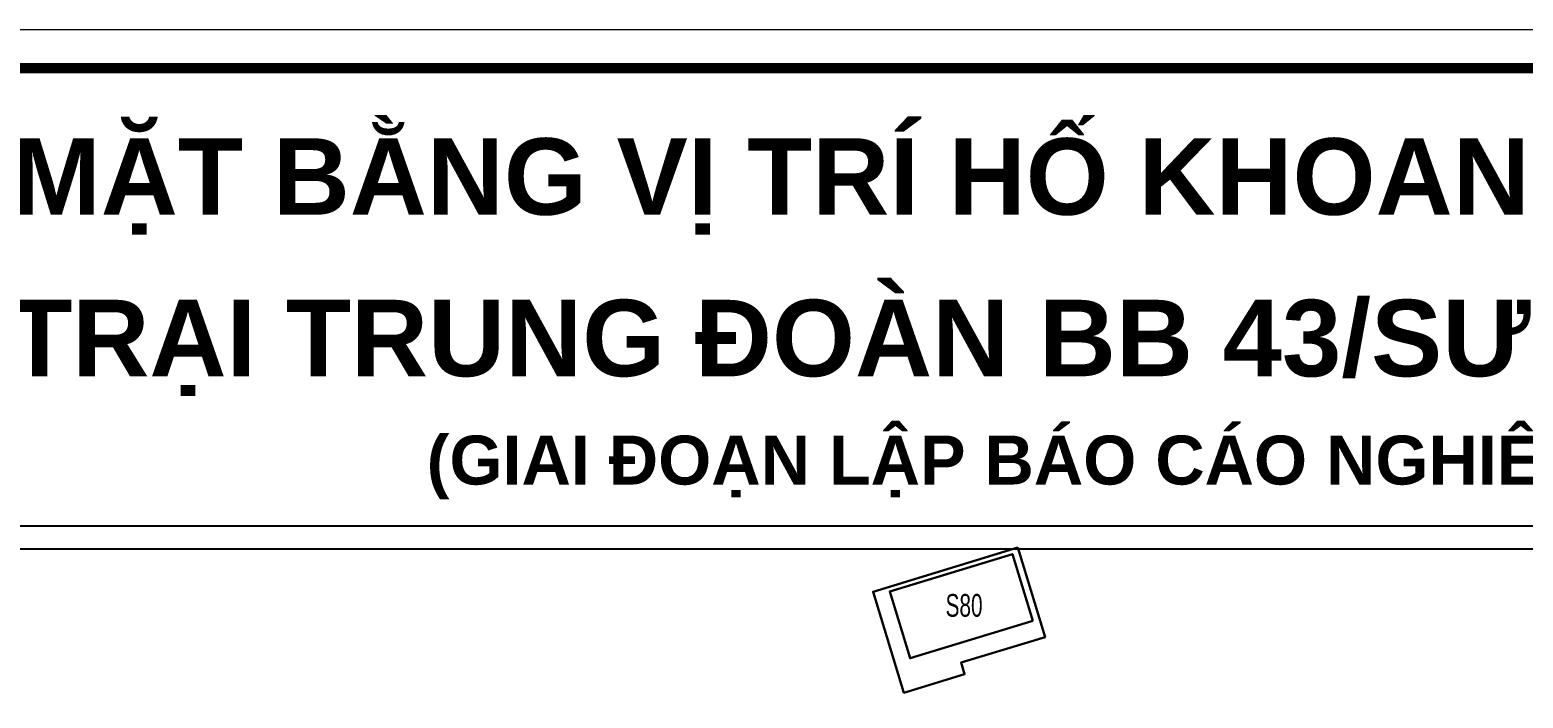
# Model space of a CAD drawing. Header units: inches. Extents: x 496359 to 501064, y 2374078 to 2377203.
# Drawn here: x 496846.4 to 497142.8, y 2376963 to 2377095.6 of the extents above; entities that cross this region are included whole.
import ezdxf
from ezdxf.enums import TextEntityAlignment as Align

# ---------------------------------------------------------------- set-up
doc = ezdxf.new("R2010")
doc.units = ezdxf.units.IN
doc.header["$MEASUREMENT"] = 0
for name, color, linetype, lineweight in [('EG Text2', 7, 'Continuous', 18), ('ISO', 252, 'Continuous', 20), ('khung ten QH', 7, 'Continuous', 20), ('Khungbo', 32, 'Continuous', 25), ('LC Net dam 1', 30, 'Continuous', 30)]:
    doc.layers.add(name, color=color, linetype=linetype, lineweight=lineweight)
doc.layers.add('ghichu', color=7, linetype='Continuous')
doc.styles.add('EG Hai', font='')
doc.styles.add('THANG2', font='')
doc.styles.get('EG Hai').set_extended_font_data('.VnArial NarrowH')
doc.styles.get('THANG2').set_extended_font_data('.VnHelvetInsH', bold=True)

msp = doc.modelspace()

# ---------------------------------------------------------------- linework, layer by layer
at = {"color": 0}
for points in [[(497794.67, 2376997.12), (496366.92, 2376997.12)], [(497794.67, 2376992.58), (496366.92, 2376992.58)]]:
    msp.add_lwpolyline(points, dxfattribs=at)
at = {"layer": 'khung ten QH'}
msp.add_lwpolyline([(496359.34, 2377095.58), (496359.34, 2376074.98), (497802.25, 2376074.98), (497802.25, 2377095.58)], close=True, dxfattribs=at)
at = {"layer": 'Khungbo', "color": 0, "lineweight": 50, "const_width": 2.07}
msp.add_lwpolyline([(496366.92, 2377088), (496366.92, 2376082.57), (497794.67, 2376082.57), (497794.67, 2377088)], close=True, dxfattribs=at)

# ---------------------------------------------------------------- texts
at = {"layer": 'ghichu', "color": 0, "style": 'THANG2'}
for s, height, p in [('mÆt b»ng vÞ trÝ hè khoan kh¶o s¸t ®Þa chÊt', 15.1694, (497105.32, 2377058.91)), ('doanh tr¹i trung ®oµn bb 43/s\xad ®oµn 395/qu©n khu 3', 15.1694, (497074.96, 2377026.87)), ('(giai ®o¹n lËp b¸o c¸o nghiªn cøu kh¶ thi)', 9.7084, (497089.76, 2377005.39))]:
    msp.add_text(s, height=height, dxfattribs=at).set_placement(p, align=Align.CENTER)

# ---------------------------------------------------------------- next in the draw order: wipeouts: each hides what was drawn before it
at = {"ltscale": 500}
msp.add_wipeout([(497028.94, 2376978.48), (497028.48, 2376979.03), (497028.22, 2376979.43), (497027.99, 2376979.93), (497027.82, 2376980.45), (497027.73, 2376980.95), (497027.69, 2376981.39), (497027.72, 2376981.91), (497027.78, 2376982.32), (497027.93, 2376982.89), (497028.06, 2376983.21), (497028.28, 2376983.64), (497028.55, 2376984.04), (497028.93, 2376984.48), (497029.33, 2376984.83), (497029.8, 2376985.15), (497030.26, 2376985.38), (497030.7, 2376985.54), (497031.09, 2376985.64), (497031.6, 2376985.71), (497032.03, 2376985.72), (497032.44, 2376985.69), (497032.98, 2376985.59), (497033.39, 2376985.46), (497033.78, 2376985.3), (497034.36, 2376984.96), (497034.62, 2376984.76), (497034.92, 2376984.49), (497035.18, 2376984.21), (497035.44, 2376983.86), (497035.69, 2376983.45), (497035.85, 2376983.11), (497035.97, 2376982.76), (497036.09, 2376982.31), (497036.15, 2376981.91), (497036.17, 2376981.33), (497036.11, 2376980.78), (497036.01, 2376980.34), (497035.9, 2376979.99), (497035.7, 2376979.54), (497035.48, 2376979.17), (497035.27, 2376978.88), (497034.94, 2376978.5), (497034.67, 2376978.25), (497034.26, 2376977.95), (497033.99, 2376977.78), (497033.73, 2376977.65), (497033.43, 2376977.52), (497033.08, 2376977.41), (497032.75, 2376977.33), (497032.4, 2376977.27), (497032.05, 2376977.25), (497031.76, 2376977.25), (497031.33, 2376977.29), (497030.97, 2376977.36), (497030.56, 2376977.48), (497030.17, 2376977.63), (497029.69, 2376977.89), (497029.47, 2376978.04), (497029.16, 2376978.28)], dxfattribs=at).translate(0, 0, -326.21).dxf.layer = 'ISO'

# ---------------------------------------------------------------- next in the draw order: linework, layer by layer
at = {"layer": 'LC Net dam 1'}
for points in [[(497042.53, 2376992.87), (497013.8, 2376984.12), (497013.8, 2376984.12), (497019.9, 2376964.1), (497031.97, 2376967.77), (497031.27, 2376970.06), (497047.93, 2376975.13)], [(497045.51, 2376978.34), (497041.47, 2376991.6), (497017.11, 2376984.19), (497021.15, 2376970.93)]]:
    msp.add_lwpolyline(points, close=True, dxfattribs=at)

# ---------------------------------------------------------------- next in the draw order: texts
at = {"layer": 'EG Text2', "style": 'EG Hai', "width": 0.8}
msp.add_text('s80', height=4.5, rotation=0, dxfattribs=at).set_placement((497031.86, 2376981.42, -326.21), align=Align.MIDDLE_CENTER)

doc.saveas('drawing.dxf')
